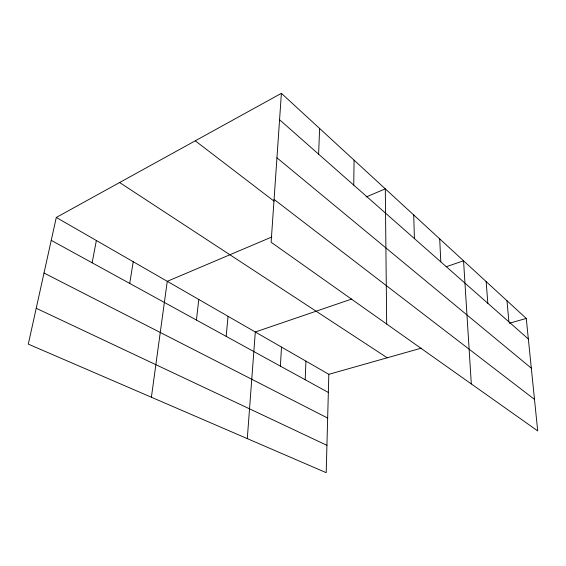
<?xml version="1.0" encoding="UTF-8"?>
<svg xmlns="http://www.w3.org/2000/svg" width="566" height="566" viewBox="0 0 566 566"><rect width="100%" height="100%" fill="white"/><g stroke="black" fill="none" stroke-linecap="round" stroke-linejoin="round"><path stroke-width="0.85" d="M353.757 185.132L354.068 160.15M56.289 217.45L328.825 374.317L326.2 472.674L28.3 344.128L56.289 217.45L281.387 93.326L526.26 318.453L537.7 430.91L271.121 242.255L281.387 93.326M318.623 154.164L319.606 128.468M305.173 379.744L305.944 361.143M280.396 366.138L281.493 347.071M247.292 438.622L255.308 332.001L351.847 298.997M226.174 336.381L228.056 316.316M196.43 320.052L198.786 299.471M151.398 397.24L167.267 281.323L271.857 236.963M129.713 283.432L133.229 261.733M92.131 262.801L96.354 240.515M366.089 197.003L385.297 188.86L386.677 324.035M446.157 266.749L463.554 260.806L471.315 383.932M328.825 374.317L421.373 348.125M509.379 323.228L526.26 318.453M36.224 308.272L326.929 445.329M44.007 273.024L327.657 418.069M51.23 240.345L328.344 392.457M119.61 182.528L387.229 357.79M195.256 140.821L274.121 201.199M274.071 199.402L534.495 399.398M276.937 157.815L531.318 368.176M279.562 119.744L528.354 339.013M506.987 300.737L508.898 321.863M486.152 281.578L487.835 303.305M439.704 238.88L440.794 261.846M413.718 214.988L414.425 238.604"/></g></svg>
